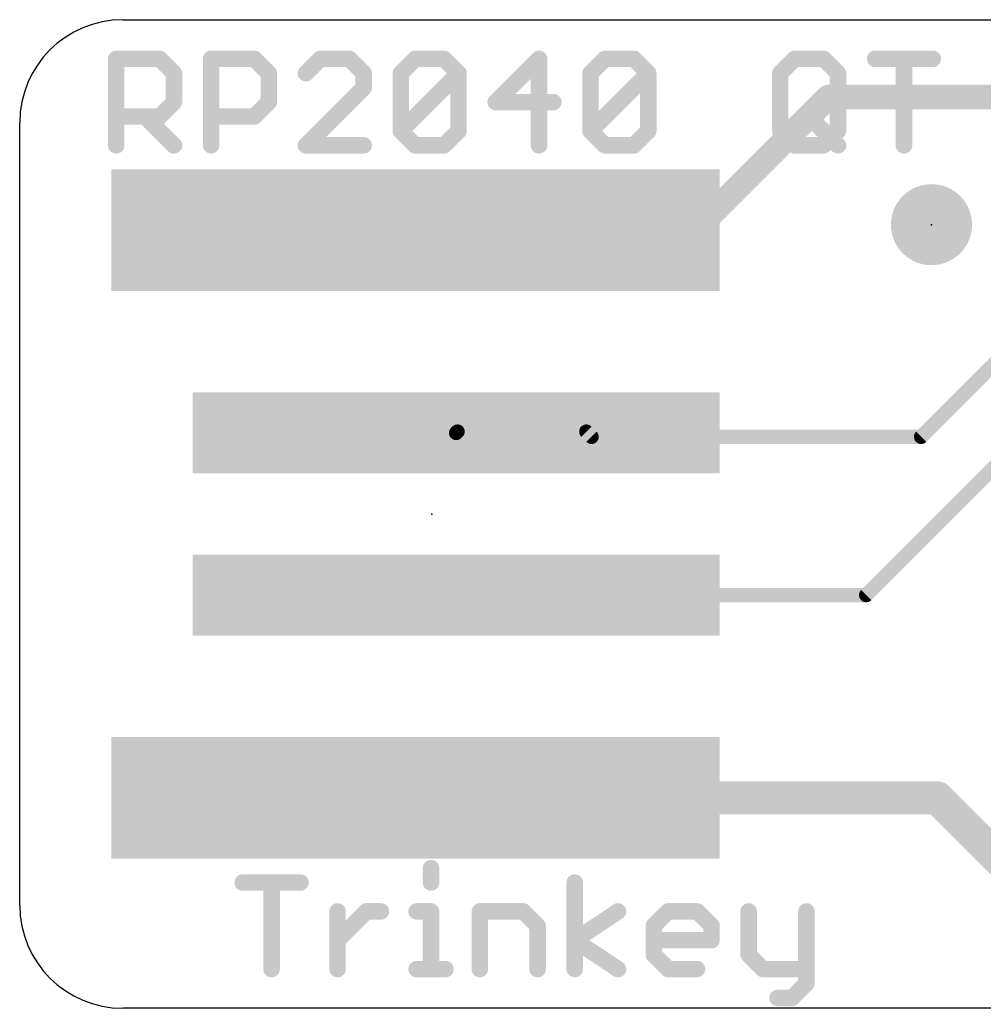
# Model space of a CAD drawing. Extents: x -12.7 to 25.5, y -9.7 to 9.7.
# Drawn here: x -12.7 to -0.81, y -6.1 to 6.1 of the extents above; entities that cross this region are included whole.
import ezdxf

# ---------------------------------------------------------------- set-up
doc = ezdxf.new("R2010")
doc.units = 0
for name, color, linetype in [('1', 12, 'CONTINUOUS'), ('20', 53, 'CONTINUOUS'), ('21', 40, 'CONTINUOUS'), ('23', 53, 'CONTINUOUS')]:
    doc.layers.add(name, color=color, linetype=linetype)

# ---------------------------------------------------------------- blocks, each defined once
blk = doc.blocks.new('PIE')
at = {"const_width": 0.5}
blk.add_lwpolyline([(0, -0.25, 1), (0, 0.25, 1), (0, -0.25)], format="xyb", dxfattribs=at)
blk = doc.blocks.new('RECT')
blk.add_solid([(-0.5, -0.5), (0.5, -0.5), (-0.5, 0.5), (0.5, 0.5)])

msp = doc.modelspace()

# ---------------------------------------------------------------- linework, layer by layer
at = {"layer": '1'}
for points, const_width in [([(-2.7305, 5.1435), (-4.374, 3.5)], 0.3048), ([(0.0635, 5.1435), (-2.7305, 5.1435)], 0.3048), ([(-4.374, 3.5), (-7.82, 3.5)], 0.3048), ([(-0.5715, 1.9685), (-1.5875, 0.9525)], 0.1778), ([(-2.2649, -1), (-0.0824, 1.1825)], 0.1778), ([(-7.304, 1.016), (-7.32, 1)], 0.1778), ([(-5.715, 1.016), (-7.304, 1.016)], 0.1778), ([(-5.6515, 0.9525), (-5.715, 1.016)], 0.1778), ([(-1.5875, 0.9525), (-5.6515, 0.9525)], 0.1778), ([(-7.32, -1), (-2.2649, -1)], 0.1778), ([(-7.82, -3.5), (-1.3895, -3.5)], 0.4064), ([(-1.3895, -3.5), (0.127, -5.0165)], 0.4064)]:
    msp.add_lwpolyline(points, dxfattribs=dict(at, const_width=const_width))
for points, const_width in [([(-2.7305, 5.2197, 1), (-2.7305, 5.0673)], 0.1524), ([(-2.6766, 5.0896, 1), (-2.7844, 5.1974)], 0.1524), ([(-7.82, 3.5762, 1), (-7.82, 3.4238)], 0.1524), ([(-4.4279, 3.5539, 1), (-4.3201, 3.4461)], 0.1524), ([(-4.374, 3.4238, 1), (-4.374, 3.5762)], 0.1524), ([(-7.304, 1.0605, 1), (-7.304, 0.9716)], 0.0889), ([(-7.2726, 0.9846, 1), (-7.3354, 1.0474)], 0.0889), ([(-5.6836, 1.0474, 1), (-5.7464, 0.9846)], 0.0889), ([(-5.715, 0.9716, 1), (-5.715, 1.0605)], 0.0889), ([(-7.3514, 1.0314, 1), (-7.2886, 0.9686)], 0.0889), ([(-5.6515, 0.997, 1), (-5.6515, 0.9081)], 0.0889), ([(-5.6829, 0.9211, 1), (-5.6201, 0.9839)], 0.0889), ([(-1.6189, 0.9839, 1), (-1.5561, 0.9211)], 0.0889), ([(-1.5875, 0.9081, 1), (-1.5875, 0.997)], 0.0889), ([(-7.32, -0.9556, 1), (-7.32, -1.0445)], 0.0889), ([(-2.2963, -0.9686, 1), (-2.2335, -1.0314)], 0.0889), ([(-2.2649, -1.0445, 1), (-2.2649, -0.9556)], 0.0889), ([(-7.82, -3.3984, 1), (-7.82, -3.6016)], 0.2032), ([(-1.3177, -3.4282, 1), (-1.4613, -3.5718)], 0.2032), ([(-1.3895, -3.6016, 1), (-1.3895, -3.3984)], 0.2032)]:
    msp.add_lwpolyline(points, format="xyb", dxfattribs=dict(at, const_width=const_width))
at = {"layer": '20'}
for p, q in [((-11.43, 6.096), (0, 6.096)), ((-12.7, -4.826), (-12.7, 4.826)), ((0, -6.096), (-11.43, -6.096))]:
    msp.add_line(p, q, dxfattribs=at)
for centre, start, end in [((-11.43, 4.826), 90, 180), ((-11.43, -4.826), 180, 270)]:
    msp.add_arc(centre, 1.27, start, end, dxfattribs=at)
at = {"layer": '21', "const_width": 0.2032}
for points in [[(-11.5107, 4.5466), (-11.5107, 5.6143)], [(-11.5107, 5.6143), (-10.9768, 5.6143)], [(-10.9768, 5.6143), (-10.7989, 5.4364)], [(-10.3413, 4.5466), (-10.3413, 5.6143)], [(-10.3413, 5.6143), (-9.8074, 5.6143)], [(-9.8074, 5.6143), (-9.6295, 5.4364)], [(-8.994, 5.6143), (-9.1719, 5.4364)], [(-8.638, 5.6143), (-8.994, 5.6143)], [(-8.4601, 5.4364), (-8.638, 5.6143)], [(-8.0025, 5.4364), (-7.8246, 5.6143)], [(-7.8246, 5.6143), (-7.4687, 5.6143)], [(-7.4687, 5.6143), (-7.2907, 5.4364)], [(-6.2993, 5.6143), (-6.8331, 5.0805)], [(-6.2993, 4.5466), (-6.2993, 5.6143)], [(-5.6637, 5.4364), (-5.4858, 5.6143)], [(-5.4858, 5.6143), (-5.1299, 5.6143)], [(-5.1299, 5.6143), (-4.9519, 5.4364)], [(-3.3249, 5.4364), (-3.147, 5.6143)], [(-3.147, 5.6143), (-2.7911, 5.6143)], [(-2.7911, 5.6143), (-2.6131, 5.4364)], [(-2.1555, 5.6143), (-1.4437, 5.6143)], [(-1.7996, 4.5466), (-1.7996, 5.6143)], [(-10.7989, 5.4364), (-10.7989, 5.0805)], [(-9.6295, 5.4364), (-9.6295, 5.0805)], [(-8.4601, 5.2584), (-8.4601, 5.4364)], [(-8.0025, 4.7245), (-8.0025, 5.4364)], [(-8.0025, 4.7245), (-7.2907, 5.4364)], [(-7.2907, 5.4364), (-7.2907, 4.7245)], [(-5.6637, 4.7245), (-5.6637, 5.4364)], [(-5.6637, 4.7245), (-4.9519, 5.4364)], [(-4.9519, 5.4364), (-4.9519, 4.7245)], [(-3.3249, 4.7245), (-3.3249, 5.4364)], [(-2.6131, 5.4364), (-2.6131, 4.7245)], [(-9.1719, 4.5466), (-8.4601, 5.2584)], [(-10.7989, 5.0805), (-10.9768, 4.9025)], [(-9.6295, 5.0805), (-9.8074, 4.9025)], [(-6.8331, 5.0805), (-6.1213, 5.0805)], [(-10.9768, 4.9025), (-11.5107, 4.9025)], [(-11.1548, 4.9025), (-10.7989, 4.5466)], [(-9.8074, 4.9025), (-10.3413, 4.9025)], [(-2.969, 4.9025), (-2.6131, 4.5466)], [(-7.8246, 4.5466), (-8.0025, 4.7245)], [(-7.2907, 4.7245), (-7.4687, 4.5466)], [(-5.4858, 4.5466), (-5.6637, 4.7245)], [(-4.9519, 4.7245), (-5.1299, 4.5466)], [(-3.147, 4.5466), (-3.3249, 4.7245)], [(-2.6131, 4.7245), (-2.7911, 4.5466)], [(-8.4601, 4.5466), (-9.1719, 4.5466)], [(-7.4687, 4.5466), (-7.8246, 4.5466)], [(-5.1299, 4.5466), (-5.4858, 4.5466)], [(-2.7911, 4.5466), (-3.147, 4.5466)], [(-7.6297, -4.3677), (-7.6297, -4.5457)], [(-9.9515, -4.5457), (-9.2397, -4.5457)], [(-9.5956, -5.6134), (-9.5956, -4.5457)], [(-5.8586, -5.6134), (-5.8586, -4.5457)], [(-8.7821, -5.6134), (-8.7821, -4.9016)], [(-8.7821, -5.2575), (-8.4262, -4.9016)], [(-8.4262, -4.9016), (-8.2482, -4.9016)], [(-7.8076, -4.9016), (-7.6297, -4.9016)], [(-7.6297, -4.9016), (-7.6297, -5.6134)], [(-7.028, -5.6134), (-7.028, -4.9016)], [(-7.028, -4.9016), (-6.4942, -4.9016)], [(-6.4942, -4.9016), (-6.3162, -5.0795)], [(-5.8586, -5.2575), (-5.3248, -4.9016)], [(-4.8841, -5.0795), (-4.7062, -4.9016)], [(-4.7062, -4.9016), (-4.3503, -4.9016)], [(-4.3503, -4.9016), (-4.1723, -5.0795)], [(-3.7147, -4.9016), (-3.7147, -5.4355)], [(-3.0029, -4.9016), (-3.0029, -5.7914)], [(-6.3162, -5.0795), (-6.3162, -5.6134)], [(-4.8841, -5.4355), (-4.8841, -5.0795)], [(-4.1723, -5.0795), (-4.1723, -5.2575)], [(-5.3248, -5.6134), (-5.8586, -5.2575)], [(-4.1723, -5.2575), (-4.8841, -5.2575)], [(-4.7062, -5.6134), (-4.8841, -5.4355)], [(-3.7147, -5.4355), (-3.5368, -5.6134)], [(-7.8076, -5.6134), (-7.4517, -5.6134)], [(-4.3503, -5.6134), (-4.7062, -5.6134)], [(-3.5368, -5.6134), (-3.0029, -5.6134)], [(-3.0029, -5.7914), (-3.1809, -5.9693)], [(-3.1809, -5.9693), (-3.3588, -5.9693)]]:
    msp.add_lwpolyline(points, dxfattribs=at)
at = {"layer": '21', "const_width": 0.1016}
for points in [[(-11.4599, 5.6143, 1), (-11.5615, 5.6143)], [(-11.5107, 5.6651, 1), (-11.5107, 5.5635)], [(-10.9409, 5.6502, 1), (-11.0128, 5.5784)], [(-10.9768, 5.5635, 1), (-10.9768, 5.6651)], [(-10.2905, 5.6143, 1), (-10.3921, 5.6143)], [(-10.3413, 5.6651, 1), (-10.3413, 5.5635)], [(-9.7715, 5.6502, 1), (-9.8434, 5.5784)], [(-9.8074, 5.5635, 1), (-9.8074, 5.6651)], [(-8.994, 5.6651, 1), (-8.994, 5.5635)], [(-8.958, 5.5784, 1), (-9.0299, 5.6502)], [(-8.6021, 5.6502, 1), (-8.674, 5.5784)], [(-8.638, 5.5635, 1), (-8.638, 5.6651)], [(-7.8246, 5.6651, 1), (-7.8246, 5.5635)], [(-7.7886, 5.5784, 1), (-7.8605, 5.6502)], [(-7.4327, 5.6502, 1), (-7.5046, 5.5784)], [(-7.4687, 5.5635, 1), (-7.4687, 5.6651)], [(-6.2485, 5.6143, 1), (-6.3501, 5.6143)], [(-6.2633, 5.5784, 1), (-6.3352, 5.6502)], [(-5.4858, 5.6651, 1), (-5.4858, 5.5635)], [(-5.4498, 5.5784, 1), (-5.5217, 5.6502)], [(-5.0939, 5.6502, 1), (-5.1658, 5.5784)], [(-5.1299, 5.5635, 1), (-5.1299, 5.6651)], [(-3.147, 5.6651, 1), (-3.147, 5.5635)], [(-3.111, 5.5784, 1), (-3.1829, 5.6502)], [(-2.7551, 5.6502, 1), (-2.827, 5.5784)], [(-2.7911, 5.5635, 1), (-2.7911, 5.6651)], [(-2.1555, 5.6651, 1), (-2.1555, 5.5635)], [(-1.7488, 5.6143, 1), (-1.8504, 5.6143)], [(-1.4437, 5.5635, 1), (-1.4437, 5.6651)], [(-10.7481, 5.4364, 1), (-10.8497, 5.4364)], [(-10.8348, 5.4004, 1), (-10.763, 5.4723)], [(-9.5787, 5.4364, 1), (-9.6803, 5.4364)], [(-9.6654, 5.4004, 1), (-9.5936, 5.4723)], [(-9.2078, 5.4723, 1), (-9.136, 5.4004)], [(-8.4093, 5.4364, 1), (-8.5109, 5.4364)], [(-8.496, 5.4004, 1), (-8.4242, 5.4723)], [(-7.9517, 5.4364, 1), (-8.0533, 5.4364)], [(-8.0384, 5.4723, 1), (-7.9666, 5.4004)], [(-7.2399, 5.4364, 1), (-7.3415, 5.4364)], [(-7.2548, 5.4004, 1), (-7.3266, 5.4723)], [(-7.3266, 5.4004, 1), (-7.2548, 5.4723)], [(-5.6129, 5.4364, 1), (-5.7145, 5.4364)], [(-5.6996, 5.4723, 1), (-5.6278, 5.4004)], [(-4.9011, 5.4364, 1), (-5.0027, 5.4364)], [(-4.916, 5.4004, 1), (-4.9878, 5.4723)], [(-4.9878, 5.4004, 1), (-4.916, 5.4723)], [(-3.2741, 5.4364, 1), (-3.3757, 5.4364)], [(-3.3608, 5.4723, 1), (-3.289, 5.4004)], [(-2.5623, 5.4364, 1), (-2.6639, 5.4364)], [(-2.649, 5.4004, 1), (-2.5772, 5.4723)], [(-8.5109, 5.2584, 1), (-8.4093, 5.2584)], [(-8.4242, 5.2225, 1), (-8.496, 5.2943)], [(-10.8497, 5.0805, 1), (-10.7481, 5.0805)], [(-10.763, 5.0445, 1), (-10.8348, 5.1164)], [(-9.6803, 5.0805, 1), (-9.5787, 5.0805)], [(-9.5936, 5.0445, 1), (-9.6654, 5.1164)], [(-6.8331, 5.1313, 1), (-6.8331, 5.0297)], [(-6.869, 5.1164, 1), (-6.7972, 5.0445)], [(-6.1213, 5.0297, 1), (-6.1213, 5.1313)], [(-11.5107, 4.9533, 1), (-11.5107, 4.8517)], [(-11.1189, 4.9384, 1), (-11.1907, 4.8666)], [(-10.9768, 4.8517, 1), (-10.9768, 4.9533)], [(-10.3413, 4.9533, 1), (-10.3413, 4.8517)], [(-9.8074, 4.8517, 1), (-9.8074, 4.9533)], [(-2.9331, 4.9384, 1), (-3.0049, 4.8666)], [(-11.0128, 4.9384, 1), (-10.9409, 4.8666)], [(-9.8434, 4.9384, 1), (-9.7715, 4.8666)], [(-7.9666, 4.7605, 1), (-8.0384, 4.6886)], [(-8.0384, 4.7605, 1), (-7.9666, 4.6886)], [(-8.0533, 4.7245, 1), (-7.9517, 4.7245)], [(-7.3415, 4.7245, 1), (-7.2399, 4.7245)], [(-7.2548, 4.6886, 1), (-7.3266, 4.7605)], [(-5.6278, 4.7605, 1), (-5.6996, 4.6886)], [(-5.6996, 4.7605, 1), (-5.6278, 4.6886)], [(-5.7145, 4.7245, 1), (-5.6129, 4.7245)], [(-5.0027, 4.7245, 1), (-4.9011, 4.7245)], [(-4.916, 4.6886, 1), (-4.9878, 4.7605)], [(-3.289, 4.7605, 1), (-3.3608, 4.6886)], [(-3.3757, 4.7245, 1), (-3.2741, 4.7245)], [(-2.6639, 4.7245, 1), (-2.5623, 4.7245)], [(-2.5772, 4.6886, 1), (-2.649, 4.7605)], [(-10.8348, 4.5107, 1), (-10.763, 4.5825)], [(-9.1719, 4.5974, 1), (-9.1719, 4.4958)], [(-9.2078, 4.5825, 1), (-9.136, 4.5107)], [(-8.4601, 4.4958, 1), (-8.4601, 4.5974)], [(-7.8246, 4.5974, 1), (-7.8246, 4.4958)], [(-7.8605, 4.5107, 1), (-7.7886, 4.5825)], [(-7.5046, 4.5825, 1), (-7.4327, 4.5107)], [(-7.4687, 4.4958, 1), (-7.4687, 4.5974)], [(-5.4858, 4.5974, 1), (-5.4858, 4.4958)], [(-5.5217, 4.5107, 1), (-5.4498, 4.5825)], [(-5.1658, 4.5825, 1), (-5.0939, 4.5107)], [(-5.1299, 4.4958, 1), (-5.1299, 4.5974)], [(-3.147, 4.5974, 1), (-3.147, 4.4958)], [(-3.1829, 4.5107, 1), (-3.111, 4.5825)], [(-2.827, 4.5825, 1), (-2.7551, 4.5107)], [(-2.7911, 4.4958, 1), (-2.7911, 4.5974)], [(-2.649, 4.5107, 1), (-2.5772, 4.5825)], [(-11.5615, 4.5466, 1), (-11.4599, 4.5466)], [(-10.3921, 4.5466, 1), (-10.2905, 4.5466)], [(-6.3501, 4.5466, 1), (-6.2485, 4.5466)], [(-1.8504, 4.5466, 1), (-1.7488, 4.5466)], [(-7.5789, -4.3677, 1), (-7.6805, -4.3677)], [(-9.9515, -4.4949, 1), (-9.9515, -4.5965)], [(-9.5448, -4.5457, 1), (-9.6464, -4.5457)], [(-9.2397, -4.5965, 1), (-9.2397, -4.4949)], [(-7.6805, -4.5457, 1), (-7.5789, -4.5457)], [(-5.8078, -4.5457, 1), (-5.9094, -4.5457)], [(-8.7313, -4.9016, 1), (-8.8329, -4.9016)], [(-8.4262, -4.8508, 1), (-8.4262, -4.9524)], [(-8.3903, -4.9375, 1), (-8.4621, -4.8657)], [(-8.2482, -4.9524, 1), (-8.2482, -4.8508)], [(-7.8076, -4.8508, 1), (-7.8076, -4.9524)], [(-7.5789, -4.9016, 1), (-7.6805, -4.9016)], [(-7.6297, -4.9524, 1), (-7.6297, -4.8508)], [(-6.9772, -4.9016, 1), (-7.0788, -4.9016)], [(-7.028, -4.8508, 1), (-7.028, -4.9524)], [(-6.4582, -4.8657, 1), (-6.5301, -4.9375)], [(-6.4942, -4.9524, 1), (-6.4942, -4.8508)], [(-5.2966, -4.9439, 1), (-5.3529, -4.8593)], [(-4.7062, -4.8508, 1), (-4.7062, -4.9524)], [(-4.6702, -4.9375, 1), (-4.7421, -4.8657)], [(-4.3143, -4.8657, 1), (-4.3862, -4.9375)], [(-4.3503, -4.9524, 1), (-4.3503, -4.8508)], [(-3.6639, -4.9016, 1), (-3.7655, -4.9016)], [(-2.9521, -4.9016, 1), (-3.0537, -4.9016)], [(-6.2654, -5.0795, 1), (-6.367, -5.0795)], [(-6.3521, -5.1155, 1), (-6.2803, -5.0436)], [(-4.8333, -5.0795, 1), (-4.9349, -5.0795)], [(-4.92, -5.0436, 1), (-4.8482, -5.1155)], [(-4.1215, -5.0795, 1), (-4.2231, -5.0795)], [(-4.2082, -5.1155, 1), (-4.1364, -5.0436)], [(-8.818, -5.2216, 1), (-8.7462, -5.2934)], [(-5.8304, -5.2152, 1), (-5.8868, -5.2998)], [(-5.8868, -5.2152, 1), (-5.8304, -5.2998)], [(-4.8841, -5.2067, 1), (-4.8841, -5.3083)], [(-4.2231, -5.2575, 1), (-4.1215, -5.2575)], [(-4.1723, -5.3083, 1), (-4.1723, -5.2067)], [(-4.8482, -5.3995, 1), (-4.92, -5.4714)], [(-3.6788, -5.3995, 1), (-3.7506, -5.4714)], [(-4.9349, -5.4355, 1), (-4.8333, -5.4355)], [(-3.7655, -5.4355, 1), (-3.6639, -5.4355)], [(-9.6464, -5.6134, 1), (-9.5448, -5.6134)], [(-8.8329, -5.6134, 1), (-8.7313, -5.6134)], [(-7.8076, -5.5626, 1), (-7.8076, -5.6642)], [(-7.6805, -5.6134, 1), (-7.5789, -5.6134)], [(-7.4517, -5.6642, 1), (-7.4517, -5.5626)], [(-7.0788, -5.6134, 1), (-6.9772, -5.6134)], [(-6.367, -5.6134, 1), (-6.2654, -5.6134)], [(-5.9094, -5.6134, 1), (-5.8078, -5.6134)], [(-5.3529, -5.6557, 1), (-5.2966, -5.5711)], [(-4.7062, -5.5626, 1), (-4.7062, -5.6642)], [(-4.7421, -5.6493, 1), (-4.6702, -5.5775)], [(-4.3503, -5.6642, 1), (-4.3503, -5.5626)], [(-3.5368, -5.5626, 1), (-3.5368, -5.6642)], [(-3.5727, -5.6493, 1), (-3.5008, -5.5775)], [(-3.0029, -5.6642, 1), (-3.0029, -5.5626)], [(-2.967, -5.8273, 1), (-3.0388, -5.7554)], [(-3.0537, -5.7914, 1), (-2.9521, -5.7914)], [(-3.3588, -5.9185, 1), (-3.3588, -6.0201)], [(-3.2168, -5.9334, 1), (-3.1449, -6.0052)], [(-3.1809, -6.0201, 1), (-3.1809, -5.9185)]]:
    msp.add_lwpolyline(points, format="xyb", dxfattribs=at)
at = {"layer": '23'}
for p in [(-1.4605, 3.5687), (-7.62, 0)]:
    msp.add_point(p, dxfattribs=at)

# ---------------------------------------------------------------- block references
at = {"layer": '1', "xscale": 7.5, "yscale": 1.5}
for p in [(-7.82, 3.5), (-7.82, -3.5)]:
    msp.add_blockref('RECT', p, dxfattribs=at)
at = {"layer": '1'}
msp.add_blockref('PIE', (-1.4605, 3.5687), dxfattribs=at)
at = {"layer": '1', "xscale": 6.5}
for p in [(-7.32, 1), (-7.32, -1)]:
    msp.add_blockref('RECT', p, dxfattribs=at)

doc.saveas('drawing.dxf')
